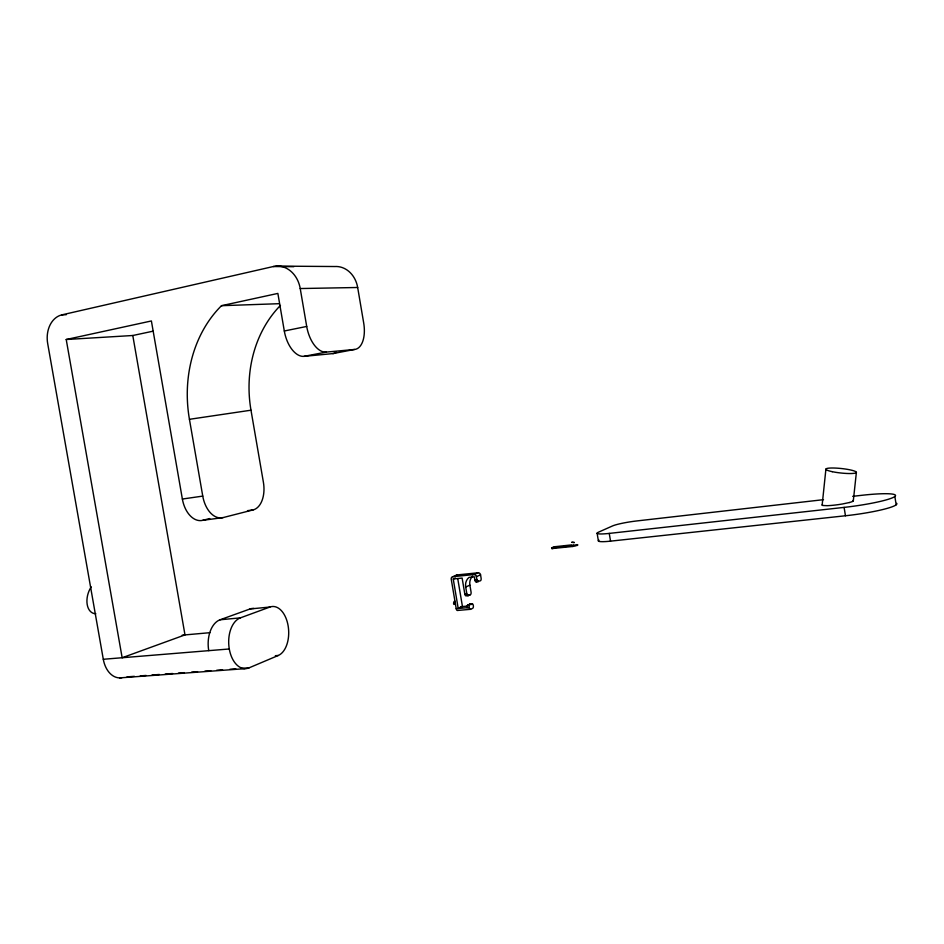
<?xml version="1.0" encoding="UTF-8"?>
<svg xmlns="http://www.w3.org/2000/svg" width="944" height="944" viewBox="0 0 944 944"><rect width="100%" height="100%" fill="white"/><g stroke="black" fill="none" stroke-linecap="round" stroke-linejoin="round"><path stroke-width="1.42" d="M822.153 505.052L825.906 469.144M853.317 500.792L856.385 472.366M553.573 547.756L551.721 548.594L572.737 546.47C579.51 545.396 579.415 543.461 572.619 545.75L551.603 547.874L555.131 546.682L571.203 544.936M472.602 576.135A10.537 9.169 67.4 0 0 469.9 585.162L471.044 591.959A2.325 1.097 84.8 0 1 470.383 594.696L468.283 595.64A2.336 1.109 84.9 0 1 466.843 593.847L465.699 587.003A10.608 9.216 67.5 0 1 469.038 577.386L474.348 576.855L474.879 580.064A2.336 1.097 84.5 0 0 476.319 581.893L480.437 580.772A2.336 1.086 84.5 0 0 481.086 578.047L480.555 574.861A2.325 2.03 67.9 0 0 478.124 572.784L457.12 574.92L452.86 576.701A2.325 2.006 68.6 0 0 451.232 579.179L456.212 608.679A2.325 1.121 85.2 0 0 457.651 610.449L470.584 609.305L472.673 608.314A2.325 1.097 85.1 0 0 473.333 605.552A2.325 1.097 85.1 0 0 471.917 603.771L467.787 604.939A2.336 1.109 85.2 0 0 467.127 607.7M467.787 604.939L471.917 603.771M476.319 581.893L478.396 580.973M465.699 587.003L469.9 585.162M452.86 576.701L473.959 574.566A2.336 2.03 68 0 1 476.39 576.642L480.555 574.861M473.959 574.566L478.124 572.784M241.688 668.399L249.039 667.856L278.279 655.478A24.886 14.797 87 0 0 288.109 625.719A24.886 14.797 87 0 0 269.913 607.039L250.007 608.974L220.058 619.783A25.512 15.954 87.9 0 0 208.742 650.652M457.734 578.578L462.454 606.532L458.218 608.502L453.238 578.979L455.374 578.082M571.616 545.361L573.551 544.995M220.058 619.783L240.378 617.872L269.913 607.039M66.222 339.51L132.785 335.509L184.989 634.899L122.154 657.744L66.222 339.51L151.394 320.96L182.369 499.034A25.346 16.213 82.2 0 0 202.795 520.309L223.008 517.607L253.157 509.902A24.745 15.021 82 0 0 263.4 482.254L250.986 410.203A114.72 97.385 80.9 0 1 280.462 305.408M202.795 520.309L209.733 518.551M849.376 502.527L842.555 503.966A16.19 1.853 -8 0 1 827.204 505.689L822.861 505.5A14.809 1.699 -8 0 1 822.519 504.639M121.906 677.698A24.485 16.874 89.4 0 1 103.297 659.278L47.684 343.545A25.04 19.092 83.3 0 1 61.891 314.859L273.264 266.538L293.832 266.68M223.008 517.607A25.547 16.013 82.1 0 1 202.759 496.107L189.437 419.313A122.602 101.846 80.7 0 1 221.498 305.691L277.866 293.419L284.309 330.99A26.821 14.892 77.6 0 0 304.051 356.348L332.843 353.599L354.519 349.469A26.137 13.688 78 0 0 363.688 322.931L357.67 287.495A25.547 21.618 86.5 0 0 334.825 266.527L276.203 266.114M132.785 335.509L152.963 331.202M284.309 330.99L306.706 326.447A27.046 14.632 77.7 0 0 326.211 352.1L354.519 349.469M304.051 356.348L326.211 352.1M189.437 419.313L250.986 410.203M182.369 499.034L202.759 496.107M247.493 510.669L253.157 509.902M823.487 499.671L636.563 520.97A19.033 2.1 -9 0 0 612.514 525.95L598.52 532.168A19.482 2.207 -9 0 0 609.258 533.407L844.113 507.388A42.61 4.897 -7.9 0 0 894.629 496.662A42.61 4.897 -7.9 0 0 861.459 495.34L852.692 496.343M598.992 540.18A19.482 2.313 -9 0 0 610.544 541.148L845.458 515.766A42.61 5.133 -7.8 0 0 896.694 503.329M558.541 547.036L561.385 546.729M567.061 546.116L569.893 545.809M453.238 578.979L462.135 578.082L464.814 594.036A2.336 1.109 84.9 0 0 466.253 595.841L468.283 595.64M474.879 580.064L476.932 579.852A2.336 1.097 84.5 0 0 478.36 581.693M464.814 594.036L466.843 593.847M468.354 594.885L470.383 594.696M460.448 606.721L467.516 606.083M456.212 608.679L469.156 607.523A2.336 1.097 85.2 0 0 470.584 609.305M182.192 635.159L209.863 632.692M103.297 659.278L229.286 648.976M275.353 655.702L278.279 655.478M127.015 676.872L134.367 676.329M140.243 675.892L146.131 675.456M152.008 675.019L159.359 674.476M165.235 674.051L172.587 673.509M178.475 673.072L184.351 672.635M191.703 672.093L197.579 671.656M204.931 671.113L210.807 670.677M216.695 670.252L222.572 669.815M229.923 669.272L235.799 668.836M119.699 677.886L244.968 668.671M61.891 314.859L66.257 314.694M221.498 305.691L279.412 303.685M273.264 266.538A27.305 22.609 85.9 0 1 300.227 288.545L357.67 287.495M300.227 288.545L306.706 326.447M476.39 576.642L476.932 579.852M609.258 533.407L610.544 541.148M597.115 533.242L598.378 540.888M577.386 544.747L577.504 545.479M572.619 545.75L572.737 546.47M555.579 546.623L555.697 547.343M553.208 547.119L553.337 547.839M552.665 547.898L552.795 548.617M551.756 547.756L551.874 548.476M844.113 507.388L845.458 515.766M894.853 496.509L896.175 504.769M852.951 500.473A14.821 1.699 -8 0 1 849.376 502.527M249.039 667.856A25.724 15.753 87.6 0 1 229.286 648.965A25.724 15.753 87.6 0 1 240.378 617.872M336.288 352.383A25.925 13.936 77.9 0 1 332.843 353.599M250.007 608.974A24.697 14.998 87.2 0 1 253.889 608.443M95.828 613.718A17.299 11.057 -73.1 0 1 87.202 604.549A17.299 11.057 -73.1 0 1 91.238 586.861M469.156 607.523A2.336 1.097 85.2 0 1 469.817 604.75M455.574 576.229A2.313 1.994 68.5 0 1 457.12 574.92M469.888 603.959A2.325 1.097 85.1 0 1 470.985 604.667M454.807 603.759A1.664 0.72 -78.6 0 1 453.698 604.018A1.664 0.72 -78.6 0 1 454.088 601.576A1.664 0.72 -78.6 0 1 455.126 601.824M574.341 542.505L571.698 542.269L574.33 542.529M832.266 471.681A15.328 2.254 6.1 0 0 856.314 472.59A15.328 2.254 6.1 0 0 834.862 468.047A15.328 2.254 6.1 0 0 832.266 471.681"/></g></svg>
